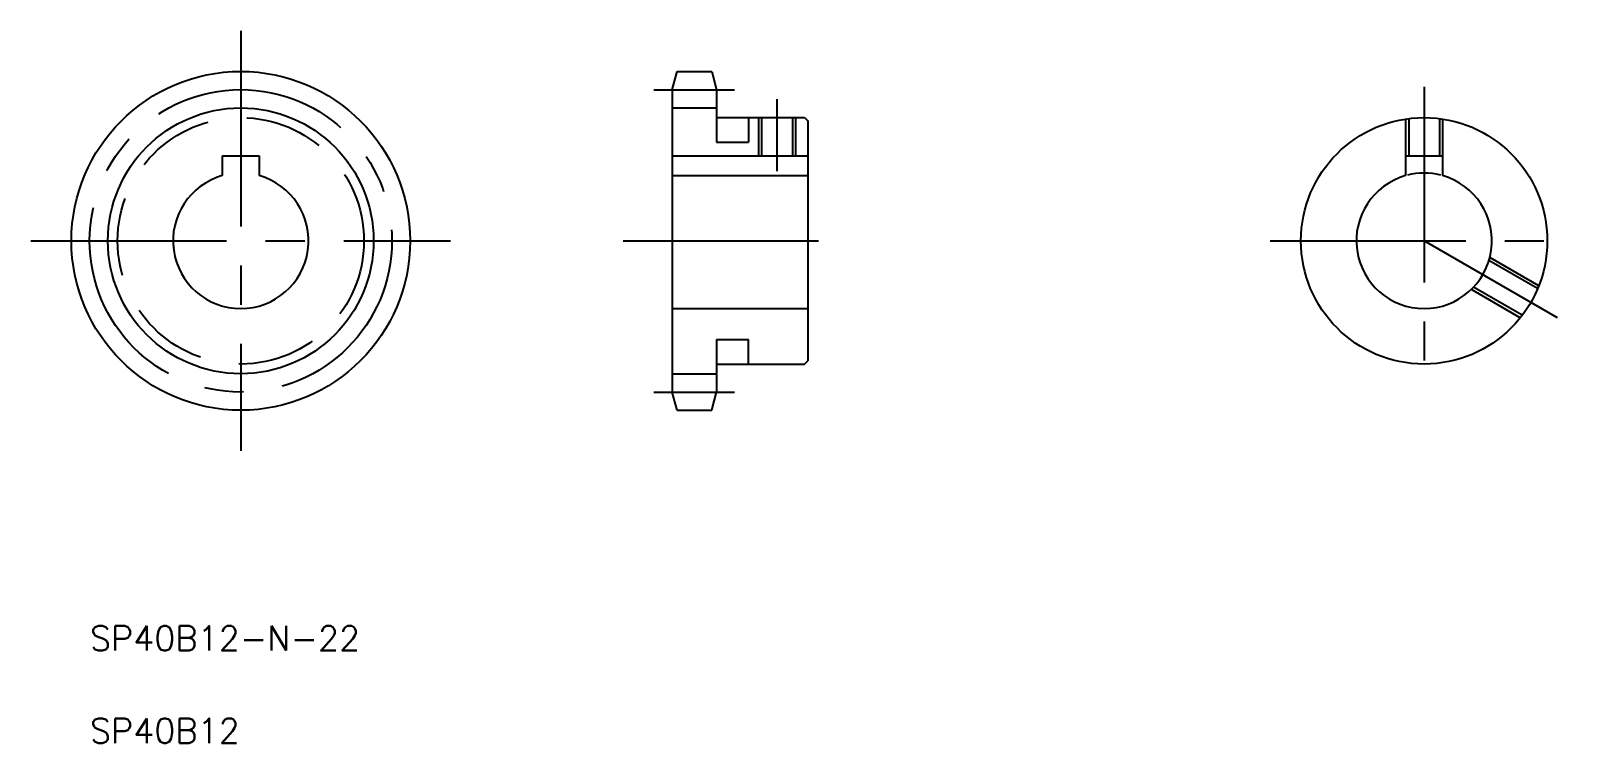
# Model space of a CAD drawing. Extents: x 0 to 252, y 10 to 126.
import ezdxf

# ---------------------------------------------------------------- set-up
doc = ezdxf.new("R2010")
doc.units = 0
doc.linetypes.add('CENTER', pattern=[50.8, 31.75, -6.35, 6.35, -6.35])
doc.linetypes.add('DASHED', pattern=[19.05, 12.7, -6.35])
doc.layers.get('0').update_dxf_attribs({"linetype": 'CONTINUOUS'})
doc.layers.add('CENTER', color=1, linetype='CENTER')
doc.styles.get("Standard").update_dxf_attribs({"font": 'txt', "bigfont": 'BIGFONT'})

msp = doc.modelspace()

# ---------------------------------------------------------------- linework, layer by layer
at = {"color": 7, "linetype": 'CONTINUOUS'}
for p, q in [((104.57, 116.05), (105.36, 119.02)), ((105.36, 119.02), (110.97, 119.02)), ((110.97, 119.02), (111.77, 116.05)), ((104.57, 116.05), (104.57, 66.98)), ((111.77, 116.05), (111.77, 111.52)), ((104.57, 113.09), (111.77, 113.09)), ((111.77, 111.52), (126.07, 111.52)), ((119.07, 111.52), (119.07, 105.32)), ((124.07, 111.52), (124.07, 105.32)), ((126.07, 111.52), (126.57, 111.02)), ((126.57, 111.02), (126.57, 72.02)), ((31.5, 105.32), (37.5, 105.32)), ((31.5, 105.32), (31.5, 102.1)), ((37.5, 105.32), (37.5, 102.1)), ((104.57, 105.32), (126.57, 105.32)), ((223.66, 105.32), (229.66, 105.32)), ((223.66, 105.32), (223.66, 102.1)), ((229.66, 105.32), (229.66, 102.1)), ((104.57, 102.1), (126.57, 102.1)), ((126.57, 101.27), (126.57, 101.27)), ((126.57, 91.52), (126.57, 91.52)), ((104.57, 80.52), (126.57, 80.52)), ((111.77, 71.52), (111.77, 66.98)), ((111.77, 71.52), (126.07, 71.52)), ((126.07, 71.52), (126.57, 72.02)), ((104.57, 69.95), (111.77, 69.95)), ((105.36, 64.02), (104.57, 66.98)), ((110.97, 64.02), (111.77, 66.98)), ((105.36, 64.02), (110.97, 64.02))]:
    msp.add_line(p, q, dxfattribs=at)
at = {"color": 3, "linetype": 'DASHED'}
for p, q in [((111.77, 111.52), (111.77, 107.52)), ((116.97, 111.52), (116.97, 107.52)), ((223.66, 111.29), (223.66, 105.32)), ((224.16, 111.36), (224.16, 105.32)), ((229.16, 111.36), (229.16, 105.32)), ((229.66, 111.29), (229.66, 105.32)), ((111.77, 107.52), (116.97, 107.52)), ((245.09, 83.76), (237.19, 88.33)), ((245.28, 84.23), (237.33, 88.82)), ((242.28, 79.03), (234.33, 83.63)), ((242.59, 79.43), (234.69, 84)), ((111.77, 75.52), (116.97, 75.52)), ((111.77, 75.52), (111.77, 71.52)), ((116.97, 71.52), (116.97, 75.52))]:
    msp.add_line(p, q, dxfattribs=at)
at = {"color": 3, "linetype": 'CONTINUOUS'}
for p, q in [((118.57, 111.52), (118.57, 105.32)), ((124.57, 111.52), (124.57, 105.32))]:
    msp.add_line(p, q, dxfattribs=at)
at = {"color": 7, "linetype": 'CONTINUOUS'}
for centre, radius in [((34.5, 91.52), 27.5), ((226.66, 91.52), 20)]:
    msp.add_circle(centre, radius, dxfattribs=at)
at = {"color": 3, "linetype": 'CONTINUOUS'}
msp.add_circle((34.5, 91.52), 21.57, dxfattribs=at)
at = {"color": 3, "linetype": 'DASHED'}
msp.add_circle((34.5, 91.52), 20, dxfattribs=at)
at = {"color": 7, "linetype": 'CONTINUOUS'}
for centre in [(34.5, 91.52), (226.66, 91.52)]:
    msp.add_arc(centre, 11, 105.8266, 74.1734, dxfattribs=at)
at = {"color": 3, "linetype": 'CONTINUOUS'}
msp.add_arc((226.66, 91.52), 11, 75.7913, 104.2087, dxfattribs=at)
at = {"layer": 'CENTER', "color": 1, "linetype": 'CENTER'}
for p, q in [((34.5, 125.59), (34.5, 57.45)), ((101.57, 116.05), (114.68, 116.05)), ((226.66, 116.52), (226.66, 66.52)), ((121.57, 114.52), (121.57, 102.82)), ((0.43, 91.52), (68.57, 91.52)), ((96.57, 91.52), (134.57, 91.52)), ((201.66, 91.52), (251.66, 91.52)), ((248.31, 79.02), (226.66, 91.52)), ((101.57, 66.98), (114.68, 66.98))]:
    msp.add_line(p, q, dxfattribs=at)
msp.add_circle((34.5, 91.52), 24.54, dxfattribs=at)

# ---------------------------------------------------------------- texts
at = {"color": 7, "linetype": 'CONTINUOUS'}
for s, p in [('SP40B12-N-22', (10, 25)), ('SP40B12', (10, 10))]:
    msp.add_text(s, height=4, dxfattribs=at).set_placement(p)

doc.saveas('drawing.dxf')
